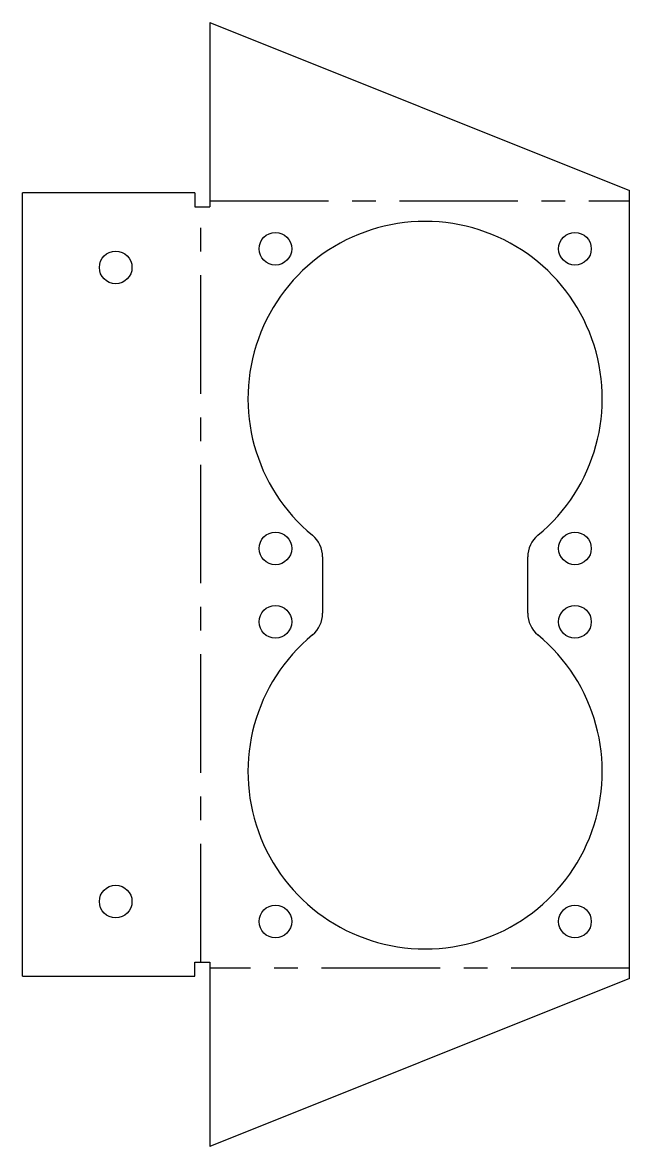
# Model space of a CAD drawing. Header units: millimetres. Extents: x -20 to 45, y -60 to 60.
import ezdxf

# ---------------------------------------------------------------- set-up
doc = ezdxf.new("R2010")
doc.units = ezdxf.units.MM
doc.linetypes.add('CENTERX2', pattern=[20.32, 12.7, -2.54, 2.54, -2.54])

msp = doc.modelspace()

# ---------------------------------------------------------------- linework, layer by layer
at = {"color": 7, "linetype": 'Continuous', "lineweight": 25}
for p, q in [((0, 60.26), (0, 40.5)), ((0, 60.26), (45, 42.26)), ((45, -42.26), (45, 42.26)), ((-20.11, -42), (-20.11, 42)), ((-1.61, 42), (-20.11, 42)), ((-1.61, 42), (-1.61, 40.5)), ((-1.61, 40.5), (0, 40.5)), ((12.08, 2.96), (12.08, -3.09)), ((34.08, -3.09), (34.08, 2.96)), ((-1.61, -40.5), (0, -40.5)), ((-1.61, -42), (-1.61, -40.5)), ((0, -40.5), (0, -60.26)), ((-20.11, -42), (-1.61, -42)), ((45, -42.26), (0, -60.26))]:
    msp.add_line(p, q, dxfattribs=at)
at = {"color": 7, "linetype": 'CENTERX2'}
for p, q in [((0, 41.13), (45, 41.13)), ((-0.98, -40.5), (-0.98, 40.5)), ((45, -41.13), (0, -41.13))]:
    msp.add_line(p, q, dxfattribs=at)
at = {"color": 7, "linetype": 'Continuous', "lineweight": 25}
for centre in [(7.02, 36), (39.15, 36), (-10.11, 34), (7.02, 3.87), (39.15, 3.87), (7.02, -4), (39.15, -4), (-10.11, -34), (7.02, -36.13), (39.15, -36.13)]:
    msp.add_circle(centre, 1.75, dxfattribs=at)
for centre, radius, start, end in [((23.08, 19.93), 19, 309.5212, 230.4788), ((9.08, 2.96), 3, 0, 50.4788), ((37.08, 2.96), 3, 129.5212, 180), ((9.08, -3.09), 3, 309.5212, 0), ((37.08, -3.09), 3, 180, 230.4788), ((23.08, -20.07), 19, 129.5212, 50.4788)]:
    msp.add_arc(centre, radius, start, end, dxfattribs=at)

doc.saveas('drawing.dxf')
